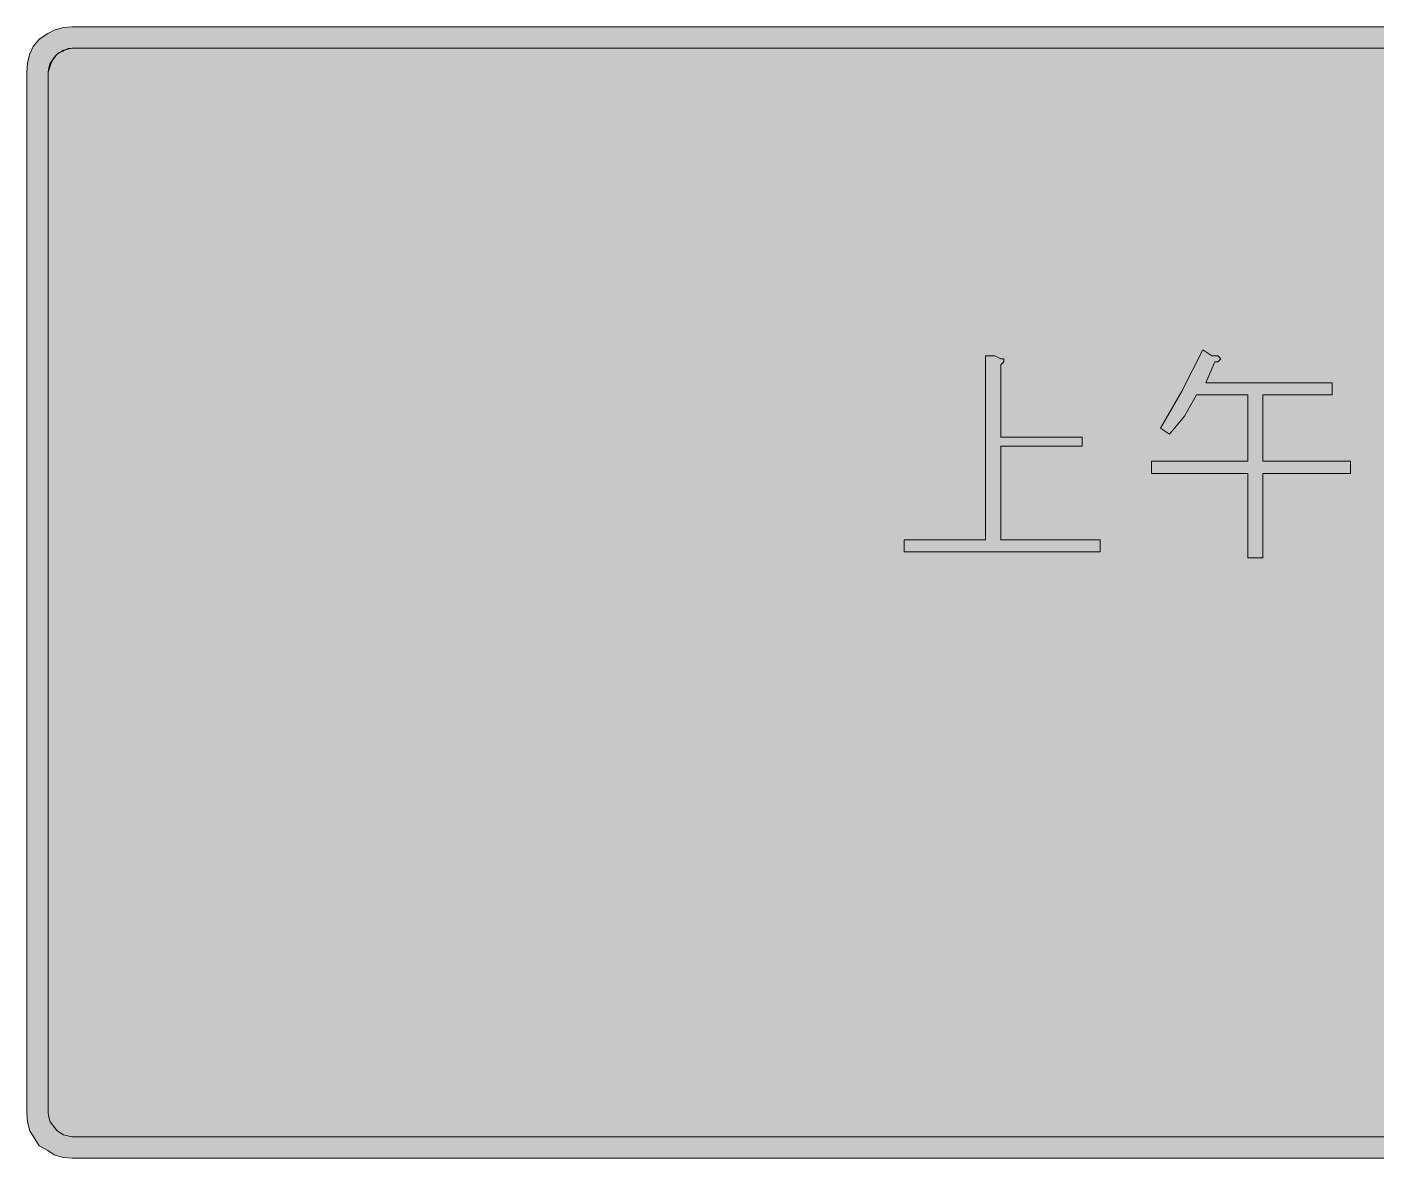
# Model space of a CAD drawing. Header units: metres. Extents: x 14 to 555, y 81 to 193.
# Drawn here: x 13.9 to 148.2, y 80.8 to 193.3 of the extents above; entities that cross this region are included whole.
import ezdxf

# ---------------------------------------------------------------- set-up
doc = ezdxf.new("R2010")
doc.units = ezdxf.units.M
doc.layers.add('FILL_BLACK_000000', color=7, linetype='Continuous', true_color=0x000000)
doc.layers.add('FILL_PINK_E1E1E1', color=7, linetype='Continuous', true_color=0xe1e1e1)

msp = doc.modelspace()

# ---------------------------------------------------------------- hatches: boundary and pattern name
at = {"layer": 'FILL_BLACK_000000', "true_color": 0x000000}
h = msp.add_hatch(color=7, dxfattribs=at)
h.dxf.hatch_style = 1
h.paths.add_polyline_path([(551.25, 193.2), (552.11, 193), (552.92, 192.63), (553.65, 192.06), (554.22, 191.33), (554.59, 190.52), (554.79, 189.66), (554.85, 188.76), (554.85, 85.26), (554.79, 84.36), (554.59, 83.5), (554.22, 82.69), (553.65, 81.96), (552.92, 81.39), (552.11, 81.02), (551.25, 80.82), (550.35, 80.76), (18.45, 80.76), (17.55, 80.8), (16.65, 81.06), (16.01, 81.51), (15.15, 81.96), (14.25, 83.46), (13.99, 84.36), (13.95, 85.26), (13.95, 188.76), (14.01, 189.66), (14.21, 190.52), (14.58, 191.33), (15.15, 192.06), (16.01, 192.62), (16.65, 192.96), (17.55, 193.22), (18.45, 193.26), (550.35, 193.26), (551.25, 193.2)])
h.paths.add_polyline_path([(16.95, 190.56), (16.27, 189.66), (16.11, 189.21), (16.05, 188.76), (16.05, 85.26), (16.11, 84.81), (16.27, 84.36), (16.95, 83.46), (17.59, 83.05), (18.45, 82.86), (550.35, 82.86), (550.8, 82.9), (551.25, 83.16), (551.66, 83.31), (551.85, 83.46), (552.2, 83.91), (552.37, 84.36), (552.45, 85.26), (552.45, 188.76), (552.45, 189.66), (552.26, 190.11), (551.85, 190.56), (551.21, 190.97), (550.35, 191.16), (18.45, 191.16), (17.59, 190.97), (16.95, 190.56)], flags=16)
h = msp.add_hatch(color=7, dxfattribs=at)
h.dxf.hatch_style = 1
h.paths.add_polyline_path([(135.45, 140.46), (135.45, 148.86), (125.85, 148.86), (125.85, 150.06), (135.45, 150.06), (135.45, 156.66), (130.35, 156.66), (129.15, 154.56), (127.65, 152.76), (126.75, 153.36), (128.85, 156.96), (130.95, 161.16), (131.85, 160.56), (132.45, 160.56), (132.75, 160.26), (132.45, 159.96), (132.15, 159.96), (131.25, 157.86), (143.85, 157.86), (143.85, 156.66), (136.95, 156.66), (136.95, 150.06), (145.65, 150.06), (145.65, 148.86), (136.95, 148.86), (136.95, 140.46), (135.45, 140.46)])
h = msp.add_hatch(color=7, dxfattribs=at)
h.dxf.hatch_style = 1
h.paths.add_polyline_path([(118.95, 151.56), (110.85, 151.56), (110.85, 142.26), (120.75, 142.26), (120.75, 141.06), (101.25, 141.06), (101.25, 142.26), (109.35, 142.26), (109.35, 160.56), (110.25, 160.56), (110.85, 160.26), (111.15, 160.26), (111.15, 159.96), (110.85, 159.66), (110.85, 152.46), (118.95, 152.46), (118.95, 151.56)])
at = {"layer": 'FILL_PINK_E1E1E1', "true_color": 0xe1e1e1}
h = msp.add_hatch(color=7, dxfattribs=at)
h.dxf.hatch_style = 1
h.paths.add_polyline_path([(16.05, 188.76), (16.35, 189.66), (16.54, 190.11), (16.95, 190.56), (17.14, 190.71), (17.55, 190.86), (18, 191.12), (18.45, 191.16), (550.35, 191.16), (551.21, 190.97), (551.85, 190.56), (552.26, 190.11), (552.45, 189.66), (552.45, 188.76), (552.45, 85.26), (552.37, 84.36), (552.2, 83.91), (551.85, 83.46), (551.66, 83.31), (551.25, 83.16), (550.8, 82.9), (550.35, 82.86), (18.45, 82.86), (17.59, 83.05), (16.95, 83.46), (16.27, 84.36), (16.11, 84.81), (16.05, 85.26), (16.05, 188.76)])

# ---------------------------------------------------------------- linework, layer by layer
at = {"layer": 'FILL_BLACK_000000', "lineweight": 0, "true_color": 0x000000}
for points in [[(550.35, 80.76), (18.45, 80.76), (17.55, 80.8), (16.65, 81.06), (16.01, 81.51), (15.15, 81.96), (14.25, 83.46), (13.99, 84.36), (13.95, 85.26), (13.95, 188.76), (14.01, 189.66), (14.21, 190.52), (14.58, 191.33), (15.15, 192.06), (16.01, 192.62), (16.65, 192.96), (17.55, 193.22), (18.45, 193.26), (550.35, 193.26)], [(550.35, 191.16), (18.45, 191.16), (17.59, 190.97), (16.95, 190.56), (16.27, 189.66), (16.11, 189.21), (16.05, 188.76), (16.05, 85.26), (16.11, 84.81), (16.27, 84.36), (16.95, 83.46), (17.59, 83.05), (18.45, 82.86), (550.35, 82.86)]]:
    msp.add_lwpolyline(points, dxfattribs=at)
for points in [[(135.45, 140.46), (135.45, 148.86), (125.85, 148.86), (125.85, 150.06), (135.45, 150.06), (135.45, 156.66), (130.35, 156.66), (129.15, 154.56), (127.65, 152.76), (126.75, 153.36), (128.85, 156.96), (130.95, 161.16), (131.85, 160.56), (132.45, 160.56), (132.75, 160.26), (132.45, 159.96), (132.15, 159.96), (131.25, 157.86), (143.85, 157.86), (143.85, 156.66), (136.95, 156.66), (136.95, 150.06), (145.65, 150.06), (145.65, 148.86), (136.95, 148.86), (136.95, 140.46)], [(118.95, 151.56), (110.85, 151.56), (110.85, 142.26), (120.75, 142.26), (120.75, 141.06), (101.25, 141.06), (101.25, 142.26), (109.35, 142.26), (109.35, 160.56), (110.25, 160.56), (110.85, 160.26), (111.15, 160.26), (111.15, 159.96), (110.85, 159.66), (110.85, 152.46), (118.95, 152.46)]]:
    msp.add_lwpolyline(points, close=True, dxfattribs=at)
at = {"layer": 'FILL_PINK_E1E1E1', "lineweight": 0, "true_color": 0xe1e1e1}
msp.add_lwpolyline([(550.35, 82.86), (18.45, 82.86), (17.59, 83.05), (16.95, 83.46), (16.27, 84.36), (16.11, 84.81), (16.05, 85.26), (16.05, 188.76), (16.35, 189.66), (16.54, 190.11), (16.95, 190.56), (17.14, 190.71), (17.55, 190.86), (18, 191.12), (18.45, 191.16), (550.35, 191.16)], dxfattribs=at)

doc.saveas('drawing.dxf')
